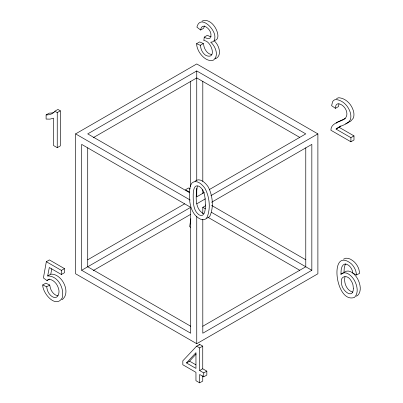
<?xml version="1.0" encoding="UTF-8"?>
<svg xmlns="http://www.w3.org/2000/svg" width="403" height="403" viewBox="0 0 403 403"><rect width="100%" height="100%" fill="white"/><g stroke="black" fill="none" stroke-linecap="round" stroke-linejoin="round"><path stroke-width="0.6" d="M343.462 272.791L340.898 274.272L341.18 269.793L341.945 266.796L343.144 264.993L344.711 264.081C349.441 263.864 352.358 269.048 352.947 273.199L356.64 274.997L359.718 273.219L358.806 269.058A10.836 6.257 60 0 0 354.383 262.021C351.602 259.482 347.124 256.55 343.517 259.169M343.971 272.493L344.258 268.015L345.023 265.023L345.925 263.668M211.202 36.703L210.195 36.658L207.344 35.318L204.266 37.096L203.853 40.622C211.318 40.35 217.424 59.896 206.165 55.564A7.592 4.383 60 0 1 201.102 48.914L200.241 45.282L196.528 43.705L196.855 45.977A12.614 7.284 60 0 0 199.53 52.541C202.412 56.939 207.772 62.092 213.449 60.138C219.277 55.614 215.429 46.144 210.683 42.184L212.497 41.942A9.042 5.219 60 0 0 214.854 37.514C215.943 29.802 200.387 13.707 196.896 27.122L200.613 30.029L203.691 28.25L204.361 25.888M336.072 129.101C340.041 125.132 347.24 125.363 350.126 120.079A12.825 7.405 60 0 0 350.711 114.316C349.391 107.148 343.447 100.241 335.956 99.531A11.249 6.493 60 0 0 332.546 101.868L331.614 105.672L335.432 108.331L335.85 105.641A7.36 4.252 60 0 1 338.938 103.813C345.875 105.168 350.751 116.558 342.782 119.993C338.172 122.084 330.742 123.862 330.913 130.245L350.907 141.791L353.985 140.012L353.985 135.892L339.15 127.323L336.072 129.101L350.907 137.665L353.985 135.892M338.928 103.863L338.51 106.553L335.432 108.331M58.017 295.837L55.543 294.991A7.728 4.463 60 0 1 50.44 288.326L49.72 285.032L45.821 283.163L42.743 284.936C42.431 292.991 55.77 309.051 62.208 297.903C64.692 288.739 58.052 275.617 47.675 275.964L49.307 267.516L61.382 274.488L64.46 272.71L64.46 268.615L49.413 259.925L46.335 261.703L43.403 277.954L46.894 280.493L49.458 279.012M47.675 275.964L50.753 274.191L51.801 268.756M190.815 218.728L189.667 226.672L190.624 227.227M344.988 276.715C343.517 282.619 346.651 290.618 352.907 292.19M197.364 186.171C195.878 195.062 194.16 208.613 203.56 213.731M200.613 30.029L201.283 27.666L202.472 26.381L204.094 26.14C208.764 27.303 213.046 33.872 209.968 38.194C208.079 39.081 205.908 38.124 204.266 37.096M54.853 111.208C52.969 114.069 49.347 114.981 46.103 114.926L46.103 119.076L50.017 119.117L53.534 118.19L53.534 145.523L57.246 147.669L60.324 145.896L60.324 110.815L57.931 109.435L54.853 111.208L57.246 112.593L60.324 110.815M186.478 362.942L195.954 352.655L195.954 368.407L186.478 362.942L189.556 361.164L196.145 354.01M199.666 382.85L199.666 374.488L203.752 376.845L206.83 375.067L206.83 371.138L202.744 368.775L202.744 346.137L199.712 344.389L196.634 346.162L182.826 360.831L182.826 364.76L195.954 372.342L195.954 380.704L199.666 382.85L202.744 381.072L202.744 375.697M198.845 345.306L199.712 344.389M336.142 123.237L336.868 122.502M339.15 127.323L340.716 125.902M46.894 280.493C49.927 277.662 54.158 281.027 56.118 283.626A8.392 4.846 60 0 1 58.415 288.392C60.248 292.356 57.815 300.22 52.466 296.769A7.728 4.463 60 0 1 47.363 290.105L46.647 286.81L42.743 284.936M340.898 274.272C345.885 269.869 352.227 276.211 354.569 280.674C357.214 285.641 358.877 292.946 354.494 297.399C335.054 304.31 328.732 245.266 351.305 263.794A10.836 6.257 60 0 1 355.733 270.836L356.64 274.997M344.343 272.196C349.391 268.393 355.315 274.574 357.647 278.896C360.292 283.863 361.954 291.168 357.572 295.621L356.131 296.165M194.941 181.32C199.606 176.982 205.767 183.027 208.28 187.002C212.774 195.853 213.948 207.369 209.736 216.451L207.832 217.842L206.668 218.073M337.382 122.185L345.346 118.442M201.974 21.122C210.018 17.651 217.64 28.437 217.927 35.736A9.042 5.219 60 0 1 215.57 40.164L214.366 40.325M61.901 299.802C71.744 292.931 61.871 273.199 50.753 274.191M46.103 114.926L49.181 113.152L52.103 112.966L54.123 112.351M196.528 43.705L199.606 41.932L203.319 43.504L204.185 47.141A7.592 4.383 60 0 0 209.243 53.785L211.661 54.657M200.241 45.282L203.319 43.504M75.603 133.887L196.75 63.946L317.891 133.887L317.891 273.773L196.75 343.719L75.603 273.773L75.603 133.887L190.231 200.064M209.288 189.596L305.776 133.887L196.75 70.938L87.718 133.887L189.662 192.745M93.169 137.735L196.75 77.935L299.782 137.418M46.335 261.703L61.382 270.388L64.46 268.615M87.658 259.819L184.695 203.797M196.75 196.835L204.381 192.427M46.647 286.81L49.72 285.032M81.658 270.277L190.69 333.226L190.69 207.328L81.658 144.38L81.658 270.277L190.75 207.293M196.75 203.827L205.439 198.81M210.87 195.677L317.891 133.887M93.169 270.625L190.75 214.29M205.53 205.752L202.805 207.328L202.805 213.62M211.53 202.291L311.836 144.38L311.836 270.277L202.805 333.226L202.805 219.287M202.744 326.264L305.776 266.781L305.776 147.805M196.634 346.162L199.666 347.915L202.744 346.137M199.666 347.915L199.666 370.553L202.744 368.775M199.666 370.553L203.752 372.911L206.83 371.138M345.583 123.736L350.736 121.142L353.204 118.301A12.825 7.405 60 0 0 353.789 112.538C352.469 105.369 346.525 98.463 339.029 97.753A11.249 6.493 60 0 0 336.5 98.861M214.985 58.863C222.768 56.254 219.051 44.703 214.159 40.819M190.145 188.911L188.513 187.969L185.435 189.748L189.788 192.261M211.53 205.369L305.837 259.819M202.744 207.293L205.47 208.87M211.469 212.331L311.836 270.277M208.195 217.434L299.782 270.312M190.75 326.264L87.718 266.781L87.718 147.805M189.556 361.164L195.873 364.811M350.907 137.665L350.907 141.791M203.752 372.911L203.752 376.845M202.805 81.361L202.805 181.451M202.805 189.632L202.805 193.41M196.75 70.938L196.75 180.539M196.75 188.095L196.75 196.906M196.75 216.396L196.75 343.719M190.69 81.361L190.69 186.488M61.382 270.388L61.382 274.488M57.246 112.593L57.246 147.669M205.298 204.17C205.439 207.877 205.465 217.882 199.253 214.975C193.521 211.147 193.279 203.389 193.208 197.188C193.143 193.571 193.052 183.289 199.213 186.357C204.986 190.166 205.233 197.954 205.298 204.17M189.662 189.551C189.032 198.336 189.319 208.311 195.349 215.343C198.029 218.134 203.162 221.982 206.658 218.23C210.87 209.142 209.696 197.631 205.203 188.775C202.689 184.801 196.533 178.761 191.863 183.093L190.493 185.647L189.662 189.551M353.381 288.412C353.194 300.2 341.26 290.004 341.679 283.586C339.291 275.964 347.472 274.166 350.822 280.312A8.297 4.791 60 0 1 352.963 284.931L353.381 288.412"/></g></svg>
